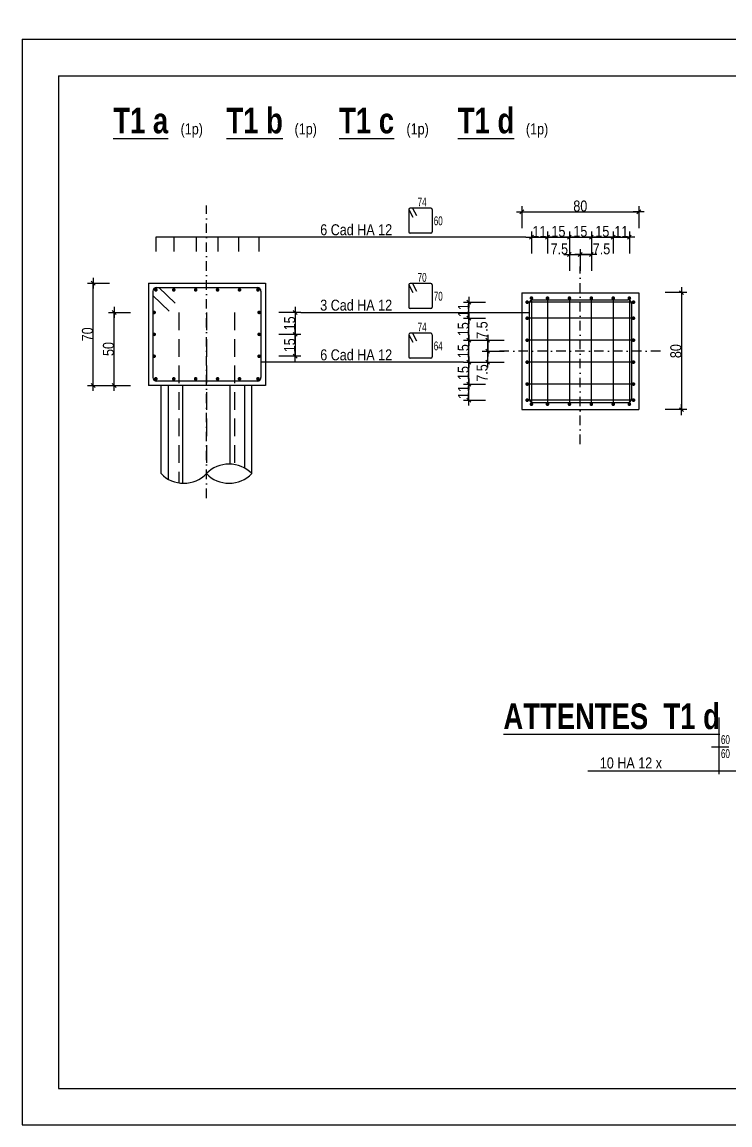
# Model space of a CAD drawing. Header units: centimetres. Extents: x 21705 to 41805, y -18708 to 100.
# Drawn here: x 39705 to 40674, y -18708 to -17199 of the extents above; entities that cross this region are included whole.
import ezdxf
from ezdxf.enums import TextEntityAlignment as Align

# ---------------------------------------------------------------- set-up
doc = ezdxf.new("R2010")
doc.units = ezdxf.units.CM
doc.header["$LTSCALE"] = 25.4
doc.header["$PDMODE"] = 1
doc.header["$PDSIZE"] = -2
doc.linetypes.add('CACHE', pattern=[9.525, 6.35, -3.175])
doc.linetypes.add('TIRETPTX2', pattern=[50.8, 25.4, -12.7, 0, -12.7])
for name, color, linetype in [('01_fenetres', 171, 'Continuous'), ('01_linteaux', 2, 'Continuous'), ('01_poch_murs', 253, 'Continuous'), ('01_texte', 230, 'Continuous'), ('AA_COTES', 2, 'Continuous')]:
    doc.layers.add(name, color=color, linetype=linetype)
doc.styles.add('impact', font='impact.ttf')
doc.styles.add('STYLE2', font='ARIALN.TTF')
doc.dimstyles.new('JB25', dxfattribs={"dimscale": 0.1, "dimtxt": 150, "dimasz": 15, "dimexe": 0.1, "dimexo": 0.1, "dimgap": 0.09, "dimtad": 1, "dimdec": 1, "dimlfac": 0.5, "dimdsep": 46, "dimtxsty": 'STYLE2', "dimblk1": 'BOND_G', "dimblk2": 'BOND_D', "dimsah": 1, "dimcen": 1.5, "dimdle": 0.01, "dimse1": 1, "dimse2": 1, "dimclrd": 4, "dimclre": 2, "dimclrt": 6, "dimazin": 2, "dimtfac": 2.333333, "dimtdec": 1, "dimtix": 1, "dimtmove": 2, "dimatfit": 3, "dimldrblk": 'BOND_G', "dimfxl": 1, "dimtolj": 1, "dimtzin": 0, "dimarcsym": 0})

# ---------------------------------------------------------------- blocks, each defined once
blk = doc.blocks.new('BOND_G')
at = {"layer": 'AA_COTES', "color": 0}
for p, q in [((0, -5), (0, 15)), ((5, 0), (-5, 0)), ((1.8, 1.8), (-1.8, -1.8))]:
    blk.add_line(p, q, dxfattribs=at)
blk = doc.blocks.new('BOND_D')
at = {"layer": 'AA_COTES', "color": 0}
for p, q in [((5, 0), (-5, 0)), ((-1.8, -1.8), (1.8, 1.8)), ((0, 5), (0, -15))]:
    blk.add_line(p, q, dxfattribs=at)
blk = doc.blocks.new('*D102')
at = {"layer": '01_poch_murs', "color": 4, "lineweight": -2, "transparency": 16777216}
blk.add_line((39831.2, -17695), (39831.2, -17598.1), dxfattribs=at)
at = {"layer": 'Defpoints', "color": 0, "transparency": 16777216}
for p in [(39831.2, -17596.6), (39919.7, -17596.6), (39944, -17696.5)]:
    blk.add_point(p, dxfattribs=at)
at = {"layer": '01_poch_murs', "color": 4, "lineweight": -2, "transparency": 16777216, "xscale": 1.5, "yscale": 1.5, "zscale": 1.5}
for name, p, rotation in [('BOND_D', (39831.2, -17596.6), 90), ('BOND_G', (39831.2, -17696.5), 270)]:
    blk.add_blockref(name, p, dxfattribs=dict(at, rotation=rotation))
at = {"layer": '01_poch_murs', "color": 6, "transparency": 16777216, "insert": (39823.5, -17646.6), "char_height": 15, "attachment_point": 5, "rotation": 90, "style": 'STYLE2'}
blk.add_mtext('\\A1;50', dxfattribs=at)
blk = doc.blocks.new('*D103')
at = {"layer": '01_poch_murs', "color": 4, "lineweight": -2, "transparency": 16777216}
blk.add_line((40403.6, -17493.4), (40422.6, -17493.4), dxfattribs=at)
at = {"layer": 'Defpoints', "color": 0, "transparency": 16777216}
for p in [(40424.1, -17493.4), (40402.1, -17575.7), (40424.1, -17575.7)]:
    blk.add_point(p, dxfattribs=at)
at = {"layer": '01_poch_murs', "color": 4, "lineweight": -2, "transparency": 16777216, "xscale": 1.5, "yscale": 1.5, "zscale": 1.5, "rotation": 180}
blk.add_blockref('BOND_G', (40402.1, -17493.4), dxfattribs=at)
at = {"layer": '01_poch_murs', "color": 4, "lineweight": -2, "transparency": 16777216, "xscale": 1.5, "yscale": 1.5, "zscale": 1.5}
blk.add_blockref('BOND_D', (40424.1, -17493.4), dxfattribs=at)
at = {"layer": '01_poch_murs', "color": 6, "transparency": 16777216, "insert": (40413.1, -17485.9), "char_height": 15, "attachment_point": 5, "style": 'STYLE2'}
blk.add_mtext('\\A1;11', dxfattribs=at)
blk = doc.blocks.new('*D104')
at = {"layer": '01_poch_murs', "color": 4, "lineweight": -2, "transparency": 16777216}
blk.add_line((40425.6, 82.3), (40452.5, 82.3), dxfattribs=at)
at = {"layer": 'Defpoints', "color": 0, "transparency": 16777216}
for p in [(40454, 82.3), (40424.1, 0), (40454, -17575.8)]:
    blk.add_point(p, dxfattribs=at)
at = {"layer": '01_poch_murs', "color": 4, "lineweight": -2, "transparency": 16777216, "xscale": 1.5, "yscale": 1.5, "zscale": 1.5, "rotation": 180}
blk.add_blockref('BOND_G', (40424.1, 82.3), dxfattribs=at)
at = {"layer": '01_poch_murs', "color": 4, "lineweight": -2, "transparency": 16777216, "xscale": 1.5, "yscale": 1.5, "zscale": 1.5}
blk.add_blockref('BOND_D', (40454, 82.3), dxfattribs=at)
at = {"layer": '01_poch_murs', "color": 6, "transparency": 16777216, "insert": (40439.1, 90), "char_height": 15, "attachment_point": 5, "style": 'STYLE2'}
blk.add_mtext('\\A1;15', dxfattribs=at)
blk = doc.blocks.new('*D105')
at = {"layer": '01_poch_murs', "color": 4, "lineweight": -2, "transparency": 16777216}
blk.add_line((40455.5, -17493.4), (40482.6, -17493.4), dxfattribs=at)
at = {"layer": 'Defpoints', "color": 0, "transparency": 16777216}
for p in [(40484.1, -17493.4), (40454, -17575.8), (40484.1, -17577)]:
    blk.add_point(p, dxfattribs=at)
at = {"layer": '01_poch_murs', "color": 4, "lineweight": -2, "transparency": 16777216, "xscale": 1.5, "yscale": 1.5, "zscale": 1.5, "rotation": 180}
blk.add_blockref('BOND_G', (40454, -17493.4), dxfattribs=at)
at = {"layer": '01_poch_murs', "color": 4, "lineweight": -2, "transparency": 16777216, "xscale": 1.5, "yscale": 1.5, "zscale": 1.5}
blk.add_blockref('BOND_D', (40484.1, -17493.4), dxfattribs=at)
at = {"layer": '01_poch_murs', "color": 6, "transparency": 16777216, "insert": (40469.1, -17485.7), "char_height": 15, "attachment_point": 5, "style": 'STYLE2'}
blk.add_mtext('\\A1;15', dxfattribs=at)
blk = doc.blocks.new('*D106')
at = {"layer": '01_poch_murs', "color": 4, "lineweight": -2, "transparency": 16777216}
blk.add_line((40485.6, -17493.4), (40512.6, -17493.4), dxfattribs=at)
at = {"layer": 'Defpoints', "color": 0, "transparency": 16777216}
for p in [(40514.1, -17493.4), (40484.1, -17577), (40514.1, -17577)]:
    blk.add_point(p, dxfattribs=at)
at = {"layer": '01_poch_murs', "color": 4, "lineweight": -2, "transparency": 16777216, "xscale": 1.5, "yscale": 1.5, "zscale": 1.5, "rotation": 180}
blk.add_blockref('BOND_G', (40484.1, -17493.4), dxfattribs=at)
at = {"layer": '01_poch_murs', "color": 4, "lineweight": -2, "transparency": 16777216, "xscale": 1.5, "yscale": 1.5, "zscale": 1.5}
blk.add_blockref('BOND_D', (40514.1, -17493.4), dxfattribs=at)
at = {"layer": '01_poch_murs', "color": 6, "transparency": 16777216, "insert": (40499.1, -17485.7), "char_height": 15, "attachment_point": 5, "style": 'STYLE2'}
blk.add_mtext('\\A1;15', dxfattribs=at)
blk = doc.blocks.new('*D107')
at = {"layer": '01_poch_murs', "color": 4, "lineweight": -2, "transparency": 16777216}
blk.add_line((40515.6, -17493.4), (40534.6, -17493.4), dxfattribs=at)
at = {"layer": 'Defpoints', "color": 0, "transparency": 16777216}
for p in [(40536.1, -17493.4), (40514.1, -17577), (40536.1, -17577)]:
    blk.add_point(p, dxfattribs=at)
at = {"layer": '01_poch_murs', "color": 4, "lineweight": -2, "transparency": 16777216, "xscale": 1.5, "yscale": 1.5, "zscale": 1.5, "rotation": 180}
blk.add_blockref('BOND_G', (40514.1, -17493.4), dxfattribs=at)
at = {"layer": '01_poch_murs', "color": 4, "lineweight": -2, "transparency": 16777216, "xscale": 1.5, "yscale": 1.5, "zscale": 1.5}
blk.add_blockref('BOND_D', (40536.1, -17493.4), dxfattribs=at)
at = {"layer": '01_poch_murs', "color": 6, "transparency": 16777216, "insert": (40525.1, -17485.9), "char_height": 15, "attachment_point": 5, "style": 'STYLE2'}
blk.add_mtext('\\A1;11', dxfattribs=at)
blk = doc.blocks.new('*D108')
at = {"layer": '01_poch_murs', "color": 4, "lineweight": -2, "transparency": 16777216}
blk.add_line((40455.5, -17517.3), (40467.5, -17517.3), dxfattribs=at)
at = {"layer": 'Defpoints', "color": 0, "transparency": 16777216}
for p in [(40454, -17508.6), (40469, -17517.3), (40469, -17533.9)]:
    blk.add_point(p, dxfattribs=at)
at = {"layer": '01_poch_murs', "color": 4, "lineweight": -2, "transparency": 16777216, "xscale": 1.5, "yscale": 1.5, "zscale": 1.5, "rotation": 180}
blk.add_blockref('BOND_G', (40454, -17517.3), dxfattribs=at)
at = {"layer": '01_poch_murs', "color": 4, "lineweight": -2, "transparency": 16777216, "xscale": 1.5, "yscale": 1.5, "zscale": 1.5}
blk.add_blockref('BOND_D', (40469, -17517.3), dxfattribs=at)
at = {"layer": '01_poch_murs', "color": 6, "transparency": 16777216, "insert": (40440.3, -17509.6), "char_height": 15, "attachment_point": 5, "style": 'STYLE2'}
blk.add_mtext('\\A1;7.5', dxfattribs=at)
blk = doc.blocks.new('*D109')
at = {"layer": '01_poch_murs', "color": 4, "lineweight": -2, "transparency": 16777216}
blk.add_line((40470.5, -17517.3), (40482.6, -17517.3), dxfattribs=at)
at = {"layer": 'Defpoints', "color": 0, "transparency": 16777216}
for p in [(40484.1, -17508.6), (40469, -17524.8), (40484.1, -17517.3)]:
    blk.add_point(p, dxfattribs=at)
at = {"layer": '01_poch_murs', "color": 4, "lineweight": -2, "transparency": 16777216, "xscale": 1.5, "yscale": 1.5, "zscale": 1.5, "rotation": 180}
blk.add_blockref('BOND_G', (40469, -17517.3), dxfattribs=at)
at = {"layer": '01_poch_murs', "color": 4, "lineweight": -2, "transparency": 16777216, "xscale": 1.5, "yscale": 1.5, "zscale": 1.5}
blk.add_blockref('BOND_D', (40484.1, -17517.3), dxfattribs=at)
at = {"layer": '01_poch_murs', "color": 6, "transparency": 16777216, "insert": (40498, -17509.6), "char_height": 15, "attachment_point": 5, "style": 'STYLE2'}
blk.add_mtext('\\A1;7.5', dxfattribs=at)
blk = doc.blocks.new('*D110')
at = {"layer": '01_poch_murs', "color": 4, "lineweight": -2, "transparency": 16777216}
blk.add_line((40316.6, -17715), (40316.6, -17696), dxfattribs=at)
at = {"layer": 'Defpoints', "color": 0, "transparency": 16777216}
for p in [(40316.6, -17694.5), (40414.8, -17694.5), (40411.6, -17716.5)]:
    blk.add_point(p, dxfattribs=at)
at = {"layer": '01_poch_murs', "color": 4, "lineweight": -2, "transparency": 16777216, "xscale": 1.5, "yscale": 1.5, "zscale": 1.5}
for name, p, rotation in [('BOND_D', (40316.6, -17694.5), 90), ('BOND_G', (40316.6, -17716.5), 270)]:
    blk.add_blockref(name, p, dxfattribs=dict(at, rotation=rotation))
at = {"layer": '01_poch_murs', "color": 6, "transparency": 16777216, "insert": (40309.1, -17705.5), "char_height": 15, "attachment_point": 5, "rotation": 90, "style": 'STYLE2'}
blk.add_mtext('\\A1;11', dxfattribs=at)
blk = doc.blocks.new('*D111')
at = {"layer": '01_poch_murs', "color": 4, "lineweight": -2, "transparency": 16777216}
blk.add_line((40316.6, -17693), (40316.6, -17666), dxfattribs=at)
at = {"layer": 'Defpoints', "color": 0, "transparency": 16777216}
for p in [(40316.6, -17664.5), (40413.7, -17664.5), (40413.7, -17694.5)]:
    blk.add_point(p, dxfattribs=at)
at = {"layer": '01_poch_murs', "color": 4, "lineweight": -2, "transparency": 16777216, "xscale": 1.5, "yscale": 1.5, "zscale": 1.5}
for name, p, rotation in [('BOND_D', (40316.6, -17664.5), 90), ('BOND_G', (40316.6, -17694.5), 270)]:
    blk.add_blockref(name, p, dxfattribs=dict(at, rotation=rotation))
at = {"layer": '01_poch_murs', "color": 6, "transparency": 16777216, "insert": (40309, -17679.5), "char_height": 15, "attachment_point": 5, "rotation": 90, "style": 'STYLE2'}
blk.add_mtext('\\A1;15', dxfattribs=at)
blk = doc.blocks.new('*D112')
at = {"layer": '01_poch_murs', "color": 4, "lineweight": -2, "transparency": 16777216}
blk.add_line((40316.6, -17663), (40316.6, -17636), dxfattribs=at)
at = {"layer": 'Defpoints', "color": 0, "transparency": 16777216}
for p in [(40316.6, -17634.5), (40414.1, -17634.5), (40414.1, -17664.5)]:
    blk.add_point(p, dxfattribs=at)
at = {"layer": '01_poch_murs', "color": 4, "lineweight": -2, "transparency": 16777216, "xscale": 1.5, "yscale": 1.5, "zscale": 1.5}
for name, p, rotation in [('BOND_D', (40316.6, -17634.5), 90), ('BOND_G', (40316.6, -17664.5), 270)]:
    blk.add_blockref(name, p, dxfattribs=dict(at, rotation=rotation))
at = {"layer": '01_poch_murs', "color": 6, "transparency": 16777216, "insert": (40309, -17649.5), "char_height": 15, "attachment_point": 5, "rotation": 90, "style": 'STYLE2'}
blk.add_mtext('\\A1;15', dxfattribs=at)
blk = doc.blocks.new('*D113')
at = {"layer": '01_poch_murs', "color": 4, "lineweight": -2, "transparency": 16777216}
blk.add_line((40316.6, -17633), (40316.6, -17606), dxfattribs=at)
at = {"layer": 'Defpoints', "color": 0, "transparency": 16777216}
for p in [(40316.6, -17604.5), (40413.2, -17604.5), (40409.3, -17634.5)]:
    blk.add_point(p, dxfattribs=at)
at = {"layer": '01_poch_murs', "color": 4, "lineweight": -2, "transparency": 16777216, "xscale": 1.5, "yscale": 1.5, "zscale": 1.5}
for name, p, rotation in [('BOND_D', (40316.6, -17604.5), 90), ('BOND_G', (40316.6, -17634.5), 270)]:
    blk.add_blockref(name, p, dxfattribs=dict(at, rotation=rotation))
at = {"layer": '01_poch_murs', "color": 6, "transparency": 16777216, "insert": (40309, -17619.5), "char_height": 15, "attachment_point": 5, "rotation": 90, "style": 'STYLE2'}
blk.add_mtext('\\A1;15', dxfattribs=at)
blk = doc.blocks.new('*D114')
at = {"layer": '01_poch_murs', "color": 4, "lineweight": -2, "transparency": 16777216}
blk.add_line((40316.6, -17603), (40316.6, -17584), dxfattribs=at)
at = {"layer": 'Defpoints', "color": 0, "transparency": 16777216}
for p in [(40316.6, -17582.5), (40410.2, -17582.5), (40410.2, -17604.5)]:
    blk.add_point(p, dxfattribs=at)
at = {"layer": '01_poch_murs', "color": 4, "lineweight": -2, "transparency": 16777216, "xscale": 1.5, "yscale": 1.5, "zscale": 1.5}
for name, p, rotation in [('BOND_D', (40316.6, -17582.5), 90), ('BOND_G', (40316.6, -17604.5), 270)]:
    blk.add_blockref(name, p, dxfattribs=dict(at, rotation=rotation))
at = {"layer": '01_poch_murs', "color": 6, "transparency": 16777216, "insert": (40309.1, -17593.5), "char_height": 15, "attachment_point": 5, "rotation": 90, "style": 'STYLE2'}
blk.add_mtext('\\A1;11', dxfattribs=at)
blk = doc.blocks.new('*D115')
at = {"layer": '01_poch_murs', "color": 4, "lineweight": -2, "transparency": 16777216}
blk.add_line((40425.6, -17493.4), (40452.5, -17493.4), dxfattribs=at)
at = {"layer": 'Defpoints', "color": 0, "transparency": 16777216}
for p in [(40454, -17493.4), (40424.1, -17500.9), (40454, -17500.9)]:
    blk.add_point(p, dxfattribs=at)
at = {"layer": '01_poch_murs', "color": 4, "lineweight": -2, "transparency": 16777216, "xscale": 1.5, "yscale": 1.5, "zscale": 1.5, "rotation": 180}
blk.add_blockref('BOND_G', (40424.1, -17493.4), dxfattribs=at)
at = {"layer": '01_poch_murs', "color": 4, "lineweight": -2, "transparency": 16777216, "xscale": 1.5, "yscale": 1.5, "zscale": 1.5}
blk.add_blockref('BOND_D', (40454, -17493.4), dxfattribs=at)
at = {"layer": '01_poch_murs', "color": 6, "transparency": 16777216, "insert": (40439.1, -17485.7), "char_height": 15, "attachment_point": 5, "style": 'STYLE2'}
blk.add_mtext('\\A1;15', dxfattribs=at)
blk = doc.blocks.new('*D116')
at = {"layer": '01_poch_murs', "color": 4, "lineweight": -2, "transparency": 16777216}
blk.add_line((40342.3, -17663), (40342.3, -17651), dxfattribs=at)
at = {"layer": 'Defpoints', "color": 0, "transparency": 16777216}
for p in [(40342.3, -17649.5), (40356.2, -17649.5), (40339.1, -17664.5)]:
    blk.add_point(p, dxfattribs=at)
at = {"layer": '01_poch_murs', "color": 4, "lineweight": -2, "transparency": 16777216, "xscale": 1.5, "yscale": 1.5, "zscale": 1.5}
for name, p, rotation in [('BOND_D', (40342.3, -17649.5), 90), ('BOND_G', (40342.3, -17664.5), 270)]:
    blk.add_blockref(name, p, dxfattribs=dict(at, rotation=rotation))
at = {"layer": '01_poch_murs', "color": 6, "transparency": 16777216, "insert": (40334.7, -17679.4), "char_height": 15, "attachment_point": 5, "rotation": 90, "style": 'STYLE2'}
blk.add_mtext('\\A1;7.5', dxfattribs=at)
blk = doc.blocks.new('*D117')
at = {"layer": '01_poch_murs', "color": 4, "lineweight": -2, "transparency": 16777216}
blk.add_line((40342.3, -17648), (40342.3, -17636), dxfattribs=at)
at = {"layer": 'Defpoints', "color": 0, "transparency": 16777216}
for p in [(40342.3, -17634.5), (40416.2, -17634.5), (40416.2, -17649.5)]:
    blk.add_point(p, dxfattribs=at)
at = {"layer": '01_poch_murs', "color": 4, "lineweight": -2, "transparency": 16777216, "xscale": 1.5, "yscale": 1.5, "zscale": 1.5}
for name, p, rotation in [('BOND_D', (40342.3, -17634.5), 90), ('BOND_G', (40342.3, -17649.5), 270)]:
    blk.add_blockref(name, p, dxfattribs=dict(at, rotation=rotation))
at = {"layer": '01_poch_murs', "color": 6, "transparency": 16777216, "insert": (40334.7, -17620.7), "char_height": 15, "attachment_point": 5, "rotation": 90, "style": 'STYLE2'}
blk.add_mtext('\\A1;7.5', dxfattribs=at)
blk = doc.blocks.new('*D118')
at = {"layer": '01_poch_murs', "color": 4, "lineweight": -2, "transparency": 16777216}
blk.add_line((40079, -17598), (40079, -17625), dxfattribs=at)
at = {"layer": 'Defpoints', "color": 0, "transparency": 16777216}
for p in [(40030.9, -17596.5), (40032.2, -17626.5), (40079, -17626.5)]:
    blk.add_point(p, dxfattribs=at)
at = {"layer": '01_poch_murs', "color": 4, "lineweight": -2, "transparency": 16777216, "xscale": 1.5, "yscale": 1.5, "zscale": 1.5}
for name, p, rotation in [('BOND_G', (40079, -17596.5), 90), ('BOND_D', (40079, -17626.5), 270)]:
    blk.add_blockref(name, p, dxfattribs=dict(at, rotation=rotation))
at = {"layer": '01_poch_murs', "color": 6, "transparency": 16777216, "insert": (40071.4, -17611.5), "char_height": 15, "attachment_point": 5, "rotation": 90, "style": 'STYLE2'}
blk.add_mtext('\\A1;15', dxfattribs=at)
blk = doc.blocks.new('*D119')
at = {"layer": '01_poch_murs', "color": 4, "lineweight": -2, "transparency": 16777216}
blk.add_line((40079, -17628), (40079, -17655), dxfattribs=at)
at = {"layer": 'Defpoints', "color": 0, "transparency": 16777216}
for p in [(40061.7, -17626.5), (40030.9, -17656.5), (40079, -17656.5)]:
    blk.add_point(p, dxfattribs=at)
at = {"layer": '01_poch_murs', "color": 4, "lineweight": -2, "transparency": 16777216, "xscale": 1.5, "yscale": 1.5, "zscale": 1.5}
for name, p, rotation in [('BOND_G', (40079, -17626.5), 90), ('BOND_D', (40079, -17656.5), 270)]:
    blk.add_blockref(name, p, dxfattribs=dict(at, rotation=rotation))
at = {"layer": '01_poch_murs', "color": 6, "transparency": 16777216, "insert": (40071.4, -17641.5), "char_height": 15, "attachment_point": 5, "rotation": 90, "style": 'STYLE2'}
blk.add_mtext('\\A1;15', dxfattribs=at)
blk = doc.blocks.new('*D120')
at = {"layer": '01_poch_murs', "color": 4, "lineweight": -2, "transparency": 16777216}
blk.add_line((39802.4, -17695), (39802.4, -17558), dxfattribs=at)
at = {"layer": 'Defpoints', "color": 0, "transparency": 16777216}
for p in [(39802.4, -17556.5), (39878.2, -17556.5), (39878.2, -17696.5)]:
    blk.add_point(p, dxfattribs=at)
at = {"layer": '01_poch_murs', "color": 4, "lineweight": -2, "transparency": 16777216, "xscale": 1.5, "yscale": 1.5, "zscale": 1.5}
for name, p, rotation in [('BOND_D', (39802.4, -17556.5), 90), ('BOND_G', (39802.4, -17696.5), 270)]:
    blk.add_blockref(name, p, dxfattribs=dict(at, rotation=rotation))
at = {"layer": '01_poch_murs', "color": 6, "transparency": 16777216, "insert": (39794.8, -17626.5), "char_height": 15, "attachment_point": 5, "rotation": 90, "style": 'STYLE2'}
blk.add_mtext('\\A1;70', dxfattribs=at)
blk = doc.blocks.new('*D121')
at = {"layer": '01_poch_murs', "color": 4, "lineweight": -2, "transparency": 16777216}
blk.add_line((40390.5, -17458.8), (40547.5, -17458.8), dxfattribs=at)
at = {"layer": 'Defpoints', "color": 0, "transparency": 16777216}
for p in [(40549, -17458.8), (40389, -17569.5), (40549, -17569.5)]:
    blk.add_point(p, dxfattribs=at)
at = {"layer": '01_poch_murs', "color": 4, "lineweight": -2, "transparency": 16777216, "xscale": 1.5, "yscale": 1.5, "zscale": 1.5, "rotation": 180}
blk.add_blockref('BOND_G', (40389, -17458.8), dxfattribs=at)
at = {"layer": '01_poch_murs', "color": 4, "lineweight": -2, "transparency": 16777216, "xscale": 1.5, "yscale": 1.5, "zscale": 1.5}
blk.add_blockref('BOND_D', (40549, -17458.8), dxfattribs=at)
at = {"layer": '01_poch_murs', "color": 6, "transparency": 16777216, "insert": (40469, -17451.1), "char_height": 15, "attachment_point": 5, "style": 'STYLE2'}
blk.add_mtext('\\A1;80', dxfattribs=at)
blk = doc.blocks.new('*D122')
at = {"layer": '01_poch_murs', "color": 4, "lineweight": -2, "transparency": 16777216}
blk.add_line((40607.4, -17571), (40607.4, -17728), dxfattribs=at)
at = {"layer": 'Defpoints', "color": 0, "transparency": 16777216}
for p in [(40549, -17569.5), (40549, -17729.5), (40607.4, -17729.5)]:
    blk.add_point(p, dxfattribs=at)
at = {"layer": '01_poch_murs', "color": 4, "lineweight": -2, "transparency": 16777216, "xscale": 1.5, "yscale": 1.5, "zscale": 1.5}
for name, p, rotation in [('BOND_G', (40607.4, -17569.5), 90), ('BOND_D', (40607.4, -17729.5), 270)]:
    blk.add_blockref(name, p, dxfattribs=dict(at, rotation=rotation))
at = {"layer": '01_poch_murs', "color": 6, "transparency": 16777216, "insert": (40599.7, -17649.5), "char_height": 15, "attachment_point": 5, "rotation": 90, "style": 'STYLE2'}
blk.add_mtext('\\A1;80', dxfattribs=at)

msp = doc.modelspace()

# ---------------------------------------------------------------- linework, layer by layer
at = {"layer": '01_fenetres', "ltscale": 30}
for p, q in [((39755.28, -17272.88), (41755.28, -17272.88)), ((39755.28, -17272.88), (39755.28, -18657.88)), ((39755.28, -18657.88), (41755.28, -18657.88))]:
    msp.add_line(p, q, dxfattribs=at)
at = {"layer": '01_linteaux', "linetype": 'TIRETPTX2', "ltscale": 0.02}
for p, q in [((39957.8, -17850.38), (39957.8, -17450.15)), ((40469.03, -17776.5), (40469.03, -17533.87)), ((40578.56, -17649.52), (40356.24, -17649.52))]:
    msp.add_line(p, q, dxfattribs=at)
at = {"layer": '01_linteaux'}
for p, q in [((40234.33, -17455.88), (40234.33, -17486.08)), ((40234.33, -17455.88), (40239.76, -17466.15)), ((40264.4, -17453.88), (40236.33, -17453.88)), ((40239.26, -17453.88), (40244.7, -17464.15)), ((40266.4, -17455.88), (40266.4, -17486.08)), ((40264.4, -17488.08), (40236.33, -17488.08)), ((39878.17, -17556.53), (40038.16, -17556.53)), ((39878.17, -17556.53), (39878.17, -17696.53)), ((40038.16, -17556.53), (40038.16, -17696.53)), ((40234.33, -17558.99), (40234.33, -17589.19)), ((40234.33, -17558.99), (40239.76, -17569.26)), ((40264.4, -17556.99), (40236.33, -17556.99)), ((40239.26, -17556.99), (40244.7, -17567.26)), ((40266.4, -17558.99), (40266.4, -17589.19)), ((39884.17, -17567.53), (39884.17, -17685.53)), ((39884.17, -17573.53), (39906.48, -17594.82)), ((39889.17, -17562.53), (40027.16, -17562.53)), ((39892.37, -17562.53), (39914.69, -17583.82)), ((40032.16, -17567.53), (40032.16, -17685.53)), ((40389.03, -17569.52), (40549.03, -17569.52)), ((40389.03, -17569.52), (40389.03, -17729.52)), ((40549.03, -17569.52), (40549.03, -17729.52)), ((40541.75, -17582.52), (40396.31, -17582.52)), ((40399.03, -17584.52), (40399.03, -17714.52)), ((40402.08, -17578.25), (40402.08, -17722.04)), ((40404.03, -17579.52), (40534.03, -17579.52)), ((40424.09, -17578.25), (40424.09, -17722.04)), ((40454.09, -17576.98), (40454.09, -17720.77)), ((40484.09, -17576.98), (40484.09, -17720.77)), ((40514.09, -17576.98), (40514.09, -17720.77)), ((40536.09, -17576.98), (40536.09, -17720.77)), ((40539.03, -17584.52), (40539.03, -17714.52)), ((40264.4, -17591.19), (40236.33, -17591.19)), ((40541.75, -17604.52), (40396.31, -17604.52)), ((40234.33, -17626.99), (40234.33, -17657.19)), ((40234.33, -17626.99), (40239.76, -17637.26)), ((40264.4, -17624.99), (40236.33, -17624.99)), ((40239.26, -17624.99), (40244.7, -17635.26)), ((40266.4, -17626.99), (40266.4, -17657.19)), ((40541.75, -17634.52), (40396.31, -17634.52)), ((40264.4, -17659.19), (40236.33, -17659.19)), ((40541.75, -17664.52), (40396.31, -17664.52)), ((40027.16, -17690.53), (39889.17, -17690.53)), ((40541.75, -17694.52), (40396.31, -17694.52)), ((40038.16, -17696.53), (39878.17, -17696.53)), ((39895.44, -17817.04), (39895.44, -17696.53)), ((40019.44, -17817.04), (40019.44, -17696.53)), ((40541.75, -17716.52), (40396.31, -17716.52)), ((40404.03, -17719.52), (40534.03, -17719.52)), ((40389.03, -17729.52), (40549.03, -17729.52))]:
    msp.add_line(p, q, dxfattribs=at)
at = {"layer": '01_linteaux', "linetype": 'CACHE', "ltscale": 0.15}
for p, q in [((39919.74, -17596.6), (39919.74, -17829.62)), ((39957.8, -17596.6), (39957.8, -17816.67)), ((39995.86, -17596.6), (39995.86, -17804.59))]:
    msp.add_line(p, q, dxfattribs=at)
at = {"layer": '01_linteaux', "const_width": 2.5}
for points in [[(39889.52, -17565.68, -1), (39887.02, -17565.68, -1)], [(39911.55, -17565.68, 1), (39914.05, -17565.68, 1)], [(39941.55, -17565.68, 1), (39944.05, -17565.68, 1)], [(39971.55, -17565.68, 1), (39974.05, -17565.68, 1)], [(40001.55, -17565.68, 1), (40004.05, -17565.68, 1)], [(40026.81, -17565.68, 1), (40029.31, -17565.68, 1)], [(40395.06, -17582.52, 1), (40397.56, -17582.52, 1)], [(40400.84, -17577, 1), (40403.34, -17577, 1)], [(40422.84, -17577, 1), (40425.34, -17577, 1)], [(40452.84, -17577, 1), (40455.34, -17577, 1)], [(40482.84, -17577, 1), (40485.34, -17577, 1)], [(40512.84, -17577, 1), (40515.34, -17577, 1)], [(40534.84, -17577, 1), (40537.34, -17577, 1)], [(40543, -17582.52, -1), (40540.5, -17582.52, -1)], [(39887.22, -17596.53, -1), (39884.72, -17596.53, -1)], [(40028.38, -17596.53, 1), (40030.88, -17596.53, 1)], [(40395.06, -17604.52, 1), (40397.56, -17604.52, 1)], [(40543, -17604.52, -1), (40540.5, -17604.52, -1)], [(39887.22, -17626.53, -1), (39884.72, -17626.53, -1)], [(40028.38, -17626.53, 1), (40030.88, -17626.53, 1)], [(40395.06, -17634.52, 1), (40397.56, -17634.52, 1)], [(40543, -17634.52, -1), (40540.5, -17634.52, -1)], [(39887.22, -17656.53, 1), (39884.72, -17656.53, 1)], [(40028.38, -17656.53, -1), (40030.88, -17656.53, -1)], [(40395.06, -17664.52, 1), (40397.56, -17664.52, 1)], [(40543, -17664.52, -1), (40540.5, -17664.52, -1)], [(39889.52, -17687.37, 1), (39887.02, -17687.37, 1)], [(39911.55, -17687.37, -1), (39914.05, -17687.37, -1)], [(39941.55, -17687.37, -1), (39944.05, -17687.37, -1)], [(39971.55, -17687.37, -1), (39974.05, -17687.37, -1)], [(40001.55, -17687.37, -1), (40004.05, -17687.37, -1)], [(40026.81, -17687.37, -1), (40029.31, -17687.37, -1)], [(40395.06, -17694.52, 1), (40397.56, -17694.52, 1)], [(40543, -17694.52, -1), (40540.5, -17694.52, -1)], [(40395.06, -17716.52, 1), (40397.56, -17716.52, 1)], [(40400.84, -17722.04, -1), (40403.34, -17722.04, -1)], [(40422.84, -17722.04, -1), (40425.34, -17722.04, -1)], [(40452.84, -17722.04, -1), (40455.34, -17722.04, -1)], [(40482.84, -17722.04, -1), (40485.34, -17722.04, -1)], [(40512.84, -17722.04, -1), (40515.34, -17722.04, -1)], [(40534.84, -17722.04, -1), (40537.34, -17722.04, -1)], [(40543, -17716.52, -1), (40540.5, -17716.52, -1)]]:
    msp.add_lwpolyline(points, format="xyb", close=True, dxfattribs=at)
at = {"layer": '01_linteaux'}
for centre, radius, start, end in [((40236.33, -17455.88), 2, 90, 180), ((40264.4, -17455.88), 2, 0, 90), ((40236.33, -17486.08), 2, 180, 270), ((40264.4, -17486.08), 2, 270, 0), ((40236.33, -17558.99), 2, 90, 180), ((40264.4, -17558.99), 2, 0, 90), ((39889.17, -17567.53), 5, 90, 180), ((40027.16, -17567.53), 5, 0, 90), ((40236.33, -17589.19), 2, 180, 270), ((40264.4, -17589.19), 2, 270, 0), ((40404.03, -17584.52), 5, 90, 180), ((40534.03, -17584.52), 5, 0, 90), ((40236.33, -17626.99), 2, 90, 180), ((40264.4, -17626.99), 2, 0, 90), ((40236.33, -17657.19), 2, 180, 270), ((40264.4, -17657.19), 2, 270, 0), ((39889.17, -17685.53), 5, 180, 270), ((40027.16, -17685.53), 5, 270, 0), ((40404.03, -17714.52), 5, 180, 270), ((40534.03, -17714.52), 5, 270, 0), ((39988.44, -17847.18), 43.24, 44.19387, 135.80613), ((39926.44, -17786.9), 43.24, 224.19387, 315.80613), ((39988.44, -17786.9), 43.24, 224.19387, 315.80613)]:
    msp.add_arc(centre, radius, start, end, dxfattribs=at)
at = {"layer": '01_poch_murs'}
for p, q in [((39905.44, -17824.7), (39905.44, -17696.53)), ((39925.44, -17830.13), (39925.44, -17696.53)), ((39989.44, -17696.53), (39989.44, -17803.96)), ((40009.44, -17696.53), (40009.44, -17809.39))]:
    msp.add_line(p, q, dxfattribs=at)
at = {"layer": '01_texte', "ltscale": 30}
for p, q in [((39705.28, -17222.88), (39705.28, -18707.88)), ((39705.28, -17222.88), (41805.28, -17222.88)), ((39705.28, -18707.88), (41805.28, -18707.88))]:
    msp.add_line(p, q, dxfattribs=at)
at = {"layer": '01_texte'}
for p, q in [((40394.59, -17493.41), (39888.15, -17493.41)), ((39888.15, -17493.41), (39888.15, -17513.32)), ((39913.12, -17493.41), (39913.12, -17513.32)), ((39943.29, -17493.41), (39943.29, -17513.32)), ((39972.94, -17493.41), (39972.94, -17513.32)), ((40001.54, -17493.41), (40001.54, -17513.32)), ((40029.11, -17493.41), (40029.11, -17513.32)), ((40086.54, -17596.53), (40399.03, -17596.53)), ((40309.14, -17664.52), (40032.16, -17664.52)), ((40659.08, -18228.29), (40659.08, -18150.51)), ((40648.52, -18190.84), (40672.06, -18190.84)), ((40479.17, -18223.67), (40840.83, -18223.67))]:
    msp.add_line(p, q, dxfattribs=at)

# ---------------------------------------------------------------- texts
at = {"layer": '01_texte', "style": 'impact'}
for s, p in [('%%UT1 a', (39867.62, -17362.09)), ('%%UT1 b', (40023.53, -17362.09)), ('%%UT1 c', (40176.63, -17362.09)), ('%%UT1 d', (40340.02, -17362.09)), ('%%UATTENTES  T1 d', (40511.9, -18176.9))]:
    msp.add_text(s, height=35, dxfattribs=at).set_placement(p, align=Align.BOTTOM_CENTER)
at = {"layer": '01_texte', "style": 'STYLE2'}
for s, p in [('(1p)', (39922.17, -17353.02)), ('(1p)', (40078.08, -17353.02)), ('(1p)', (40231.18, -17353.02)), ('(1p)', (40394.57, -17353.02)), ('6 Cad HA 12', (40113.21, -17490.97)), ('3 Cad HA 12', (40113.21, -17594.08)), ('6 Cad HA 12', (40113.21, -17662.07)), ('10 HA 12 x', (40495.75, -18220.26))]:
    msp.add_text(s, height=15, dxfattribs=at).set_placement(p)
at = {"layer": '01_texte', "style": 'STYLE2', "width": 0.8}
for s, p in [('74', (40258.71, -17451.5)), ('60', (40280.75, -17477.24)), ('70', (40258.71, -17554.61)), ('70', (40280.75, -17580.35)), ('74', (40258.71, -17622.61)), ('64', (40280.75, -17648.35)), ('60', (40673.66, -18186.82)), ('60', (40673.66, -18206.03))]:
    msp.add_text(s, height=12, dxfattribs=at).set_placement(p, align=Align.RIGHT)

# ---------------------------------------------------------------- dimensions: what is measured, and where the dimension line sits
at = {"layer": '01_poch_murs'}
for base, p1, p2, picture, middle in [((40454.05, 82.34), (40424.09, 0), (40454.05, -17575.75), '*D104', (40439.07, 90)), ((40549.03, -17458.76), (40389.03, -17569.52), (40549.03, -17569.52), '*D121', (40469.03, -17451.09)), ((40424.09, -17493.41), (40402.09, -17575.75), (40424.09, -17575.75), '*D103', (40413.09, -17485.87)), ((40454.05, -17493.41), (40424.09, -17500.91), (40454.05, -17500.91), '*D115', (40439.07, -17485.75)), ((40484.09, -17493.41), (40454.05, -17575.75), (40484.09, -17577), '*D105', (40469.07, -17485.75)), ((40514.09, -17493.41), (40484.09, -17577), (40514.09, -17577), '*D106', (40499.09, -17485.75)), ((40536.09, -17493.41), (40514.09, -17577), (40536.09, -17576.98), '*D107', (40525.09, -17485.87))]:
    dim = msp.add_linear_dim(base=base, p1=p1, p2=p2, dimstyle='JB25', dxfattribs=at)
    dim.commit()
    dim.dimension.update_dxf_attribs({"geometry": picture, "text_midpoint": middle})
for base, p1, p2, picture, middle in [((40469.03, -17517.28), (40454.05, -17508.63), (40469.03, -17533.87), '*D108', (40440.28, -17509.64)), ((40484.09, -17517.28), (40469.03, -17524.78), (40484.09, -17508.63), '*D109', (40497.97, -17509.64))]:
    dim = msp.add_linear_dim(base=base, p1=p1, p2=p2, dimstyle='JB25', dxfattribs=at)
    dim.commit()
    dim.dimension.update_dxf_attribs({"geometry": picture, "text_midpoint": middle, "dimtype": 160})
for base, p1, p2, picture, middle in [((39802.44, -17556.53), (39878.17, -17696.53), (39878.17, -17556.53), '*D120', (39794.77, -17626.53)), ((40607.42, -17729.52), (40549.03, -17569.52), (40549.03, -17729.52), '*D122', (40599.75, -17649.52)), ((39831.15, -17596.6), (39944.01, -17696.53), (39919.74, -17596.6), '*D102', (39823.48, -17646.56)), ((40079.04, -17626.53), (40030.88, -17596.53), (40032.16, -17626.53), '*D118', (40071.37, -17611.53)), ((40316.64, -17582.52), (40410.24, -17604.52), (40410.24, -17582.52), '*D114', (40309.1, -17593.52)), ((40316.64, -17604.52), (40409.33, -17634.52), (40413.22, -17604.52), '*D113', (40308.97, -17619.52)), ((40079.04, -17656.53), (40061.71, -17626.53), (40030.88, -17656.53), '*D119', (40071.37, -17641.53)), ((40316.64, -17634.52), (40414.13, -17664.52), (40414.13, -17634.52), '*D112', (40308.97, -17649.52)), ((40316.64, -17664.52), (40413.68, -17694.52), (40413.68, -17664.52), '*D111', (40308.97, -17679.52)), ((40316.64, -17694.52), (40411.62, -17716.52), (40414.82, -17694.52), '*D110', (40309.1, -17705.52))]:
    dim = msp.add_linear_dim(base=base, p1=p1, p2=p2, angle=90, dimstyle='JB25', dxfattribs=at)
    dim.commit()
    dim.dimension.update_dxf_attribs({"geometry": picture, "text_midpoint": middle})
for base, p1, p2, picture, middle in [((40342.35, -17634.52), (40416.24, -17649.52), (40416.24, -17634.52), '*D117', (40334.71, -17620.71)), ((40342.35, -17649.52), (40339.14, -17664.52), (40356.24, -17649.52), '*D116', (40334.71, -17679.43))]:
    dim = msp.add_linear_dim(base=base, p1=p1, p2=p2, angle=90, dimstyle='JB25', dxfattribs=at)
    dim.commit()
    dim.dimension.update_dxf_attribs({"geometry": picture, "text_midpoint": middle, "dimtype": 160})

doc.saveas('drawing.dxf')
